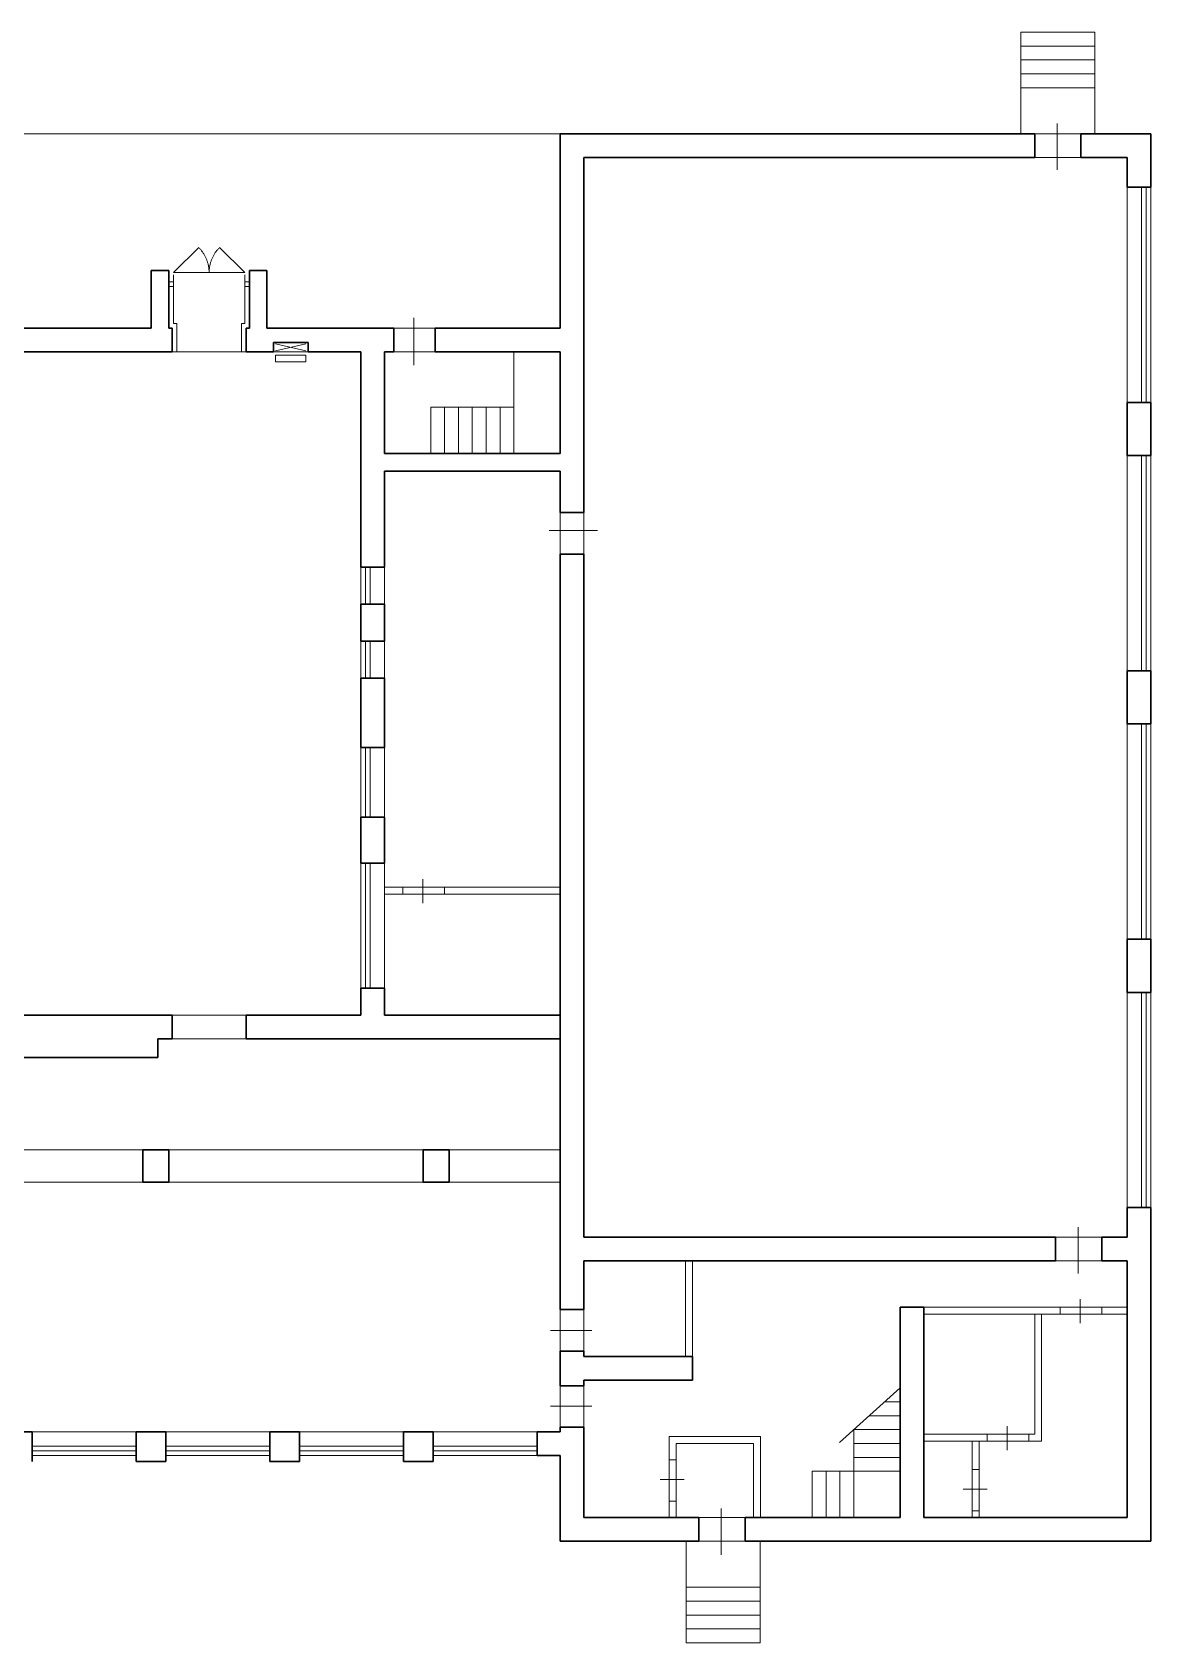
# Model space of a CAD drawing. Header units: metres. Extents: x 10.2 to 70.4, y 20.5 to 55.4.
# Drawn here: x 46.24 to 70.42, y 20.52 to 55.35 of the extents above; entities that cross this region are included whole.
import ezdxf

# ---------------------------------------------------------------- set-up
doc = ezdxf.new("R2010")
doc.units = ezdxf.units.M
doc.header["$MEASUREMENT"] = 0

msp = doc.modelspace()

# ---------------------------------------------------------------- linework, layer by layer
at = {"color": 7, "linetype": 'Continuous', "lineweight": 0}
for p, q in [((67.615, 53.153), (67.615, 55.353)), ((67.615, 55.353), (69.215, 55.353)), ((67.615, 55.053), (69.215, 55.053)), ((69.215, 53.153), (69.215, 55.353)), ((67.615, 54.753), (69.215, 54.753)), ((67.615, 54.453), (69.215, 54.453)), ((67.615, 54.153), (69.215, 54.153)), ((68.404, 53.38), (68.404, 52.38)), ((34.205, 53.153), (57.655, 53.153)), ((67.915, 53.153), (68.915, 53.153)), ((68.915, 52.643), (67.915, 52.643)), ((69.915, 47.348), (69.915, 52.003)), ((70.225, 52.003), (70.225, 47.348)), ((70.325, 52.003), (70.325, 47.348)), ((70.425, 52.003), (70.425, 47.348)), ((49.295, 50.153), (49.839, 50.697)), ((49.85, 50.686), (49.839, 50.697)), ((49.861, 50.674), (49.85, 50.686)), ((49.872, 50.663), (49.861, 50.674)), ((49.882, 50.651), (49.872, 50.663)), ((49.893, 50.638), (49.882, 50.651)), ((49.902, 50.626), (49.893, 50.638)), ((49.912, 50.613), (49.902, 50.626)), ((49.921, 50.6), (49.912, 50.613)), ((49.931, 50.587), (49.921, 50.6)), ((49.939, 50.574), (49.931, 50.587)), ((49.948, 50.561), (49.939, 50.574)), ((49.956, 50.547), (49.948, 50.561)), ((49.964, 50.533), (49.956, 50.547)), ((49.972, 50.519), (49.964, 50.533)), ((49.979, 50.505), (49.972, 50.519)), ((49.987, 50.491), (49.979, 50.505)), ((50.15, 50.505), (50.143, 50.491)), ((50.158, 50.519), (50.15, 50.505)), ((50.165, 50.533), (50.158, 50.519)), ((50.173, 50.547), (50.165, 50.533)), ((50.182, 50.561), (50.173, 50.547)), ((50.19, 50.574), (50.182, 50.561)), ((50.199, 50.587), (50.19, 50.574)), ((50.208, 50.6), (50.199, 50.587)), ((50.218, 50.613), (50.208, 50.6)), ((50.227, 50.626), (50.218, 50.613)), ((50.237, 50.638), (50.227, 50.626)), ((50.247, 50.651), (50.237, 50.638)), ((50.258, 50.663), (50.247, 50.651)), ((50.268, 50.674), (50.258, 50.663)), ((50.279, 50.686), (50.268, 50.674)), ((50.29, 50.697), (50.279, 50.686)), ((50.29, 50.697), (50.835, 50.153)), ((49.993, 50.477), (49.987, 50.491)), ((50, 50.462), (49.993, 50.477)), ((50.006, 50.448), (50, 50.462)), ((50.012, 50.433), (50.006, 50.448)), ((50.018, 50.418), (50.012, 50.433)), ((50.023, 50.403), (50.018, 50.418)), ((50.028, 50.388), (50.023, 50.403)), ((50.033, 50.373), (50.028, 50.388)), ((50.037, 50.357), (50.033, 50.373)), ((50.041, 50.342), (50.037, 50.357)), ((50.045, 50.326), (50.041, 50.342)), ((50.048, 50.311), (50.045, 50.326)), ((50.052, 50.295), (50.048, 50.311)), ((50.054, 50.28), (50.052, 50.295)), ((50.057, 50.264), (50.054, 50.28)), ((50.059, 50.248), (50.057, 50.264)), ((50.061, 50.232), (50.059, 50.248)), ((50.062, 50.217), (50.061, 50.232)), ((50.063, 50.201), (50.062, 50.217)), ((50.064, 50.185), (50.063, 50.201)), ((50.065, 50.169), (50.064, 50.185)), ((50.066, 50.201), (50.065, 50.185)), ((50.065, 50.185), (50.065, 50.169)), ((50.065, 50.153), (50.065, 50.169)), ((50.065, 50.169), (50.065, 50.153)), ((50.067, 50.217), (50.066, 50.201)), ((50.069, 50.232), (50.067, 50.217)), ((50.071, 50.248), (50.069, 50.232)), ((50.073, 50.264), (50.071, 50.248)), ((50.075, 50.28), (50.073, 50.264)), ((50.078, 50.295), (50.075, 50.28)), ((50.081, 50.311), (50.078, 50.295)), ((50.085, 50.326), (50.081, 50.311)), ((50.088, 50.342), (50.085, 50.326)), ((50.092, 50.357), (50.088, 50.342)), ((50.097, 50.373), (50.092, 50.357)), ((50.102, 50.388), (50.097, 50.373)), ((50.107, 50.403), (50.102, 50.388)), ((50.112, 50.418), (50.107, 50.403)), ((50.117, 50.433), (50.112, 50.418)), ((50.123, 50.448), (50.117, 50.433)), ((50.13, 50.462), (50.123, 50.448)), ((50.136, 50.477), (50.13, 50.462)), ((50.143, 50.491), (50.136, 50.477)), ((49.295, 50.153), (50.835, 50.153)), ((54.493, 49.175), (54.493, 48.149)), ((54.055, 48.953), (54.955, 48.953)), ((49.265, 48.443), (50.765, 48.443)), ((51.458, 48.443), (52.208, 48.443)), ((51.502, 48.462), (52.157, 48.611)), ((52.157, 48.462), (51.502, 48.611)), ((54.955, 48.443), (54.055, 48.443)), ((56.655, 48.443), (56.655, 46.243)), ((54.855, 47.243), (56.655, 47.243)), ((54.855, 47.243), (54.855, 46.243)), ((55.155, 47.243), (55.155, 46.243)), ((55.455, 47.243), (55.455, 46.243)), ((55.755, 47.243), (55.755, 46.243)), ((56.055, 47.243), (56.055, 46.243)), ((56.355, 47.243), (56.355, 46.243)), ((69.915, 46.198), (69.915, 41.543)), ((70.225, 46.198), (70.225, 41.543)), ((70.325, 46.198), (70.325, 41.543)), ((70.425, 46.198), (70.425, 41.543)), ((57.655, 44.963), (57.655, 44.063)), ((58.165, 44.063), (58.165, 44.963)), ((57.417, 44.579), (58.463, 44.579)), ((53.445, 43.781), (53.445, 42.981)), ((53.545, 43.781), (53.545, 42.981)), ((53.445, 41.381), (53.445, 42.181)), ((53.545, 41.381), (53.545, 42.181)), ((69.915, 35.738), (69.915, 40.393)), ((70.225, 35.738), (70.225, 40.393)), ((70.325, 35.738), (70.325, 40.393)), ((70.425, 35.738), (70.425, 40.393)), ((53.445, 39.881), (53.445, 38.381)), ((53.545, 39.881), (53.545, 38.381)), ((53.445, 37.381), (53.445, 34.681)), ((53.545, 37.381), (53.545, 34.681)), ((54.687, 37.036), (54.687, 36.517)), ((54.255, 36.863), (55.155, 36.863)), ((55.155, 36.713), (54.255, 36.713)), ((69.915, 34.588), (69.915, 29.933)), ((70.225, 29.933), (70.225, 34.588)), ((70.325, 29.933), (70.325, 34.588)), ((70.425, 29.933), (70.425, 34.588)), ((49.265, 34.093), (50.865, 34.093)), ((49.265, 33.583), (50.865, 33.583)), ((37.075, 31.183), (57.655, 31.183)), ((37.075, 30.483), (57.655, 30.483)), ((68.365, 29.293), (69.365, 29.293)), ((68.852, 28.511), (68.852, 29.511)), ((69.365, 28.783), (68.365, 28.783)), ((68.897, 27.956), (68.897, 27.437)), ((57.655, 27.733), (57.655, 26.833)), ((58.165, 26.833), (58.165, 27.733)), ((68.465, 27.783), (69.365, 27.783)), ((69.365, 27.633), (68.465, 27.633)), ((57.443, 27.277), (58.343, 27.277)), ((57.655, 25.183), (57.655, 26.083)), ((58.165, 26.083), (58.165, 25.183)), ((65.005, 26.033), (63.698, 24.856)), ((57.443, 25.639), (58.343, 25.639)), ((64.338, 25.433), (65.005, 25.433)), ((64.671, 25.733), (65.005, 25.733)), ((48.49, 25.083), (46.24, 25.083)), ((51.38, 25.083), (49.13, 25.083)), ((54.27, 25.083), (52.02, 25.083)), ((57.16, 25.083), (54.91, 25.083)), ((64.005, 25.133), (65.005, 25.133)), ((64.005, 25.133), (64.005, 23.233)), ((67.317, 25.206), (67.317, 24.687)), ((46.24, 24.773), (48.49, 24.773)), ((49.13, 24.773), (51.38, 24.773)), ((52.02, 24.773), (54.27, 24.773)), ((54.91, 24.773), (57.16, 24.773)), ((64.005, 24.833), (65.005, 24.833)), ((66.885, 25.033), (67.785, 25.033)), ((67.785, 24.883), (66.885, 24.883)), ((46.24, 24.673), (48.49, 24.673)), ((46.24, 24.573), (48.49, 24.573)), ((49.13, 24.673), (51.38, 24.673)), ((49.13, 24.573), (51.38, 24.573)), ((52.02, 24.673), (54.27, 24.673)), ((52.02, 24.573), (54.27, 24.573)), ((54.91, 24.673), (57.16, 24.673)), ((54.91, 24.573), (57.16, 24.573)), ((60.015, 23.583), (60.015, 24.483)), ((60.165, 24.483), (60.165, 23.583)), ((64.005, 24.533), (65.005, 24.533)), ((60.338, 24.051), (59.819, 24.051)), ((63.105, 24.233), (63.105, 23.233)), ((63.105, 24.233), (65.005, 24.233)), ((63.405, 24.233), (63.405, 23.233)), ((63.705, 24.233), (63.705, 23.233)), ((66.565, 23.374), (66.565, 24.274)), ((66.715, 24.274), (66.715, 23.374)), ((66.888, 23.842), (66.369, 23.842)), ((61.135, 23.426), (61.135, 22.426)), ((60.655, 23.233), (61.655, 23.233)), ((60.378, 22.723), (60.378, 20.523)), ((61.655, 22.723), (60.655, 22.723)), ((61.978, 22.723), (61.978, 20.523)), ((60.378, 21.723), (61.978, 21.723)), ((60.378, 21.423), (61.978, 21.423)), ((60.378, 21.123), (61.978, 21.123)), ((60.378, 20.823), (61.978, 20.823)), ((60.378, 20.523), (61.978, 20.523))]:
    msp.add_line(p, q, dxfattribs=at)
at = {"color": 7, "linetype": 'Continuous', "lineweight": 30}
for p, q in [((57.655, 53.153), (67.915, 53.153)), ((57.655, 53.153), (57.655, 48.953)), ((67.915, 53.153), (67.915, 52.643)), ((68.915, 53.153), (68.915, 52.643)), ((68.915, 53.153), (70.425, 53.153)), ((70.425, 53.153), (70.425, 52.003)), ((58.165, 52.643), (58.165, 44.963)), ((58.165, 52.643), (67.915, 52.643)), ((68.915, 52.643), (69.915, 52.643)), ((69.915, 52.643), (69.915, 52.003)), ((69.915, 52.003), (70.425, 52.003)), ((48.815, 50.203), (49.195, 50.203)), ((48.815, 48.953), (48.815, 50.203)), ((49.195, 48.953), (49.195, 50.203)), ((50.935, 48.953), (50.935, 50.203)), ((50.935, 50.203), (51.315, 50.203)), ((51.315, 48.953), (51.315, 50.203)), ((39.525, 48.953), (48.815, 48.953)), ((49.195, 48.953), (49.265, 48.953)), ((49.265, 48.443), (49.265, 48.953)), ((50.935, 48.953), (50.865, 48.953)), ((50.865, 48.443), (50.865, 48.953)), ((51.315, 48.953), (54.055, 48.953)), ((54.055, 48.953), (54.055, 48.443)), ((54.955, 48.953), (54.955, 48.443)), ((54.955, 48.953), (57.655, 48.953)), ((41.175, 48.443), (49.265, 48.443)), ((50.865, 48.443), (51.458, 48.443)), ((51.458, 48.643), (51.458, 48.443)), ((51.458, 48.643), (52.208, 48.643)), ((52.208, 48.643), (52.208, 48.443)), ((52.208, 48.443), (53.345, 48.443)), ((53.345, 48.443), (53.345, 43.781)), ((53.855, 48.443), (53.855, 46.243)), ((53.855, 48.443), (54.055, 48.443)), ((54.955, 48.443), (57.655, 48.443)), ((57.655, 48.443), (57.655, 46.243)), ((69.915, 47.348), (70.425, 47.348)), ((69.915, 47.348), (69.915, 46.198)), ((70.425, 47.348), (70.425, 46.198)), ((53.855, 46.243), (57.655, 46.243)), ((69.915, 46.198), (70.425, 46.198)), ((53.855, 45.863), (57.655, 45.863)), ((53.855, 45.863), (53.855, 43.781)), ((57.655, 45.863), (57.655, 44.963)), ((57.655, 44.963), (58.165, 44.963)), ((57.655, 44.063), (58.165, 44.063)), ((57.655, 44.063), (57.655, 27.733)), ((58.165, 44.063), (58.165, 29.293)), ((53.345, 43.781), (53.855, 43.781)), ((53.345, 42.981), (53.855, 42.981)), ((53.345, 42.981), (53.345, 42.181)), ((53.855, 42.981), (53.855, 42.181)), ((53.345, 42.181), (53.855, 42.181)), ((70.425, 41.543), (69.915, 41.543)), ((69.915, 41.543), (69.915, 40.393)), ((70.425, 41.543), (70.425, 40.393)), ((53.345, 41.381), (53.855, 41.381)), ((53.345, 41.381), (53.345, 39.881)), ((53.855, 41.381), (53.855, 39.881)), ((70.425, 40.393), (69.915, 40.393)), ((53.345, 39.881), (53.855, 39.881)), ((53.345, 38.381), (53.855, 38.381)), ((53.345, 38.381), (53.345, 37.381)), ((53.855, 38.381), (53.855, 37.381)), ((53.345, 37.381), (53.855, 37.381)), ((69.915, 35.738), (70.425, 35.738)), ((69.915, 34.588), (69.915, 35.738)), ((70.425, 34.588), (70.425, 35.738)), ((53.345, 34.681), (53.345, 34.093)), ((53.345, 34.681), (53.855, 34.681)), ((53.855, 34.681), (53.855, 34.093)), ((69.915, 34.588), (70.425, 34.588)), ((39.145, 34.093), (49.265, 34.093)), ((49.265, 34.093), (49.265, 33.583)), ((50.865, 34.093), (50.865, 33.583)), ((50.865, 34.093), (53.345, 34.093)), ((53.855, 34.093), (57.655, 34.093)), ((48.955, 33.583), (48.955, 33.183)), ((48.955, 33.583), (49.265, 33.583)), ((50.865, 33.583), (57.655, 33.583)), ((43.155, 33.183), (48.955, 33.183)), ((48.635, 31.183), (49.195, 31.183)), ((48.635, 31.183), (48.635, 30.483)), ((49.195, 31.183), (49.195, 30.483)), ((54.695, 31.183), (55.255, 31.183)), ((54.695, 31.183), (54.695, 30.483)), ((55.255, 31.183), (55.255, 30.483)), ((48.635, 30.483), (49.195, 30.483)), ((54.695, 30.483), (55.255, 30.483)), ((69.915, 29.933), (69.915, 29.293)), ((69.915, 29.933), (70.425, 29.933)), ((70.425, 29.933), (70.425, 22.723)), ((58.165, 29.293), (68.365, 29.293)), ((68.365, 28.783), (68.365, 29.293)), ((69.365, 28.783), (69.365, 29.293)), ((69.365, 29.293), (69.915, 29.293)), ((58.165, 28.783), (68.365, 28.783)), ((58.165, 28.783), (58.165, 27.733)), ((69.365, 28.783), (69.915, 28.783)), ((69.915, 28.783), (69.915, 23.233)), ((57.655, 27.733), (58.165, 27.733)), ((65.005, 27.783), (65.005, 23.233)), ((65.515, 27.783), (65.005, 27.783)), ((65.515, 27.783), (65.515, 23.233)), ((57.655, 26.833), (58.165, 26.833)), ((57.655, 26.833), (57.655, 26.083)), ((58.165, 26.713), (58.165, 26.833)), ((58.165, 26.713), (60.515, 26.713)), ((60.515, 26.713), (60.515, 26.203)), ((58.165, 26.203), (60.515, 26.203)), ((58.165, 26.203), (58.165, 26.083)), ((57.655, 26.083), (58.165, 26.083)), ((45.6, 25.083), (46.24, 25.083)), ((46.24, 25.083), (46.24, 24.443)), ((48.49, 25.083), (48.49, 24.443)), ((49.13, 25.083), (48.49, 25.083)), ((49.13, 25.083), (49.13, 24.443)), ((51.38, 25.083), (51.38, 24.443)), ((52.02, 25.083), (51.38, 25.083)), ((52.02, 25.083), (52.02, 24.443)), ((54.27, 25.083), (54.27, 24.443)), ((54.91, 25.083), (54.27, 25.083)), ((54.91, 25.083), (54.91, 24.443)), ((57.16, 25.083), (57.655, 25.083)), ((57.16, 25.083), (57.16, 24.573)), ((57.655, 25.183), (58.165, 25.183)), ((57.655, 25.183), (57.655, 25.083)), ((58.165, 25.183), (58.165, 23.233)), ((49.13, 24.443), (48.49, 24.443)), ((52.02, 24.443), (51.38, 24.443)), ((54.91, 24.443), (54.27, 24.443)), ((57.16, 24.573), (57.655, 24.573)), ((57.655, 24.573), (57.655, 22.723)), ((58.165, 23.233), (60.655, 23.233)), ((60.655, 23.233), (60.655, 22.723)), ((61.655, 23.233), (61.655, 22.723)), ((61.655, 23.233), (65.005, 23.233)), ((65.515, 23.233), (69.915, 23.233)), ((57.655, 22.723), (60.655, 22.723)), ((61.655, 22.723), (70.425, 22.723))]:
    msp.add_line(p, q, dxfattribs=at)
at = {"color": 7, "linetype": 'Continuous', "lineweight": 0, "extrusion": (2e-16, 0.070319, 0.997525)}
for p, q in [((49.195, 49.955, -3.521), (49.295, 49.955, -3.521)), ((49.195, 49.855, -3.514), (49.195, 49.955, -3.521)), ((49.295, 49.855, -3.514), (49.195, 49.855, -3.514)), ((49.295, 49.955, -3.521), (49.295, 49.855, -3.514)), ((50.835, 49.955, -3.521), (50.935, 49.955, -3.521)), ((50.835, 49.855, -3.514), (50.835, 49.955, -3.521)), ((50.935, 49.855, -3.514), (50.835, 49.855, -3.514)), ((50.935, 49.955, -3.521), (50.935, 49.855, -3.514)), ((51.502, 48.37, -3.41), (52.157, 48.37, -3.41)), ((51.502, 48.223, -3.399), (51.502, 48.37, -3.41)), ((52.157, 48.223, -3.399), (51.502, 48.223, -3.399)), ((52.157, 48.37, -3.41), (52.157, 48.223, -3.399))]:
    msp.add_line(p, q, dxfattribs=at)
at = {"color": 7, "linetype": 'Continuous', "lineweight": 13}
for p, q in [((49.295, 49.053), (49.295, 50.103)), ((50.835, 49.053), (50.835, 50.103)), ((49.295, 49.053), (49.365, 49.053)), ((49.365, 49.053), (49.365, 48.443)), ((50.765, 49.053), (50.765, 48.443)), ((50.835, 49.053), (50.765, 49.053)), ((49.265, 48.443), (49.365, 48.443)), ((50.865, 48.443), (50.765, 48.443)), ((53.345, 43.781), (53.345, 42.981)), ((53.855, 42.981), (53.855, 43.781)), ((53.345, 41.381), (53.345, 42.181)), ((53.855, 42.181), (53.855, 41.381)), ((53.345, 39.881), (53.345, 38.381)), ((53.855, 38.381), (53.855, 39.881)), ((53.345, 37.381), (53.345, 34.681)), ((53.855, 34.681), (53.855, 37.381)), ((53.855, 36.863), (54.255, 36.863)), ((53.855, 36.713), (54.255, 36.713)), ((54.255, 36.863), (54.255, 36.713)), ((55.155, 36.863), (55.155, 36.713)), ((55.155, 36.863), (57.655, 36.863)), ((55.155, 36.713), (57.655, 36.713)), ((60.365, 26.713), (60.365, 28.783)), ((60.515, 26.713), (60.515, 28.783)), ((65.515, 27.783), (68.465, 27.783)), ((65.515, 27.633), (68.465, 27.633)), ((67.915, 27.633), (67.915, 25.033)), ((68.065, 27.633), (68.065, 24.883)), ((68.465, 27.783), (68.465, 27.633)), ((69.365, 27.783), (69.365, 27.633)), ((69.365, 27.783), (69.915, 27.783)), ((69.365, 27.633), (69.915, 27.633)), ((60.015, 24.983), (60.015, 24.483)), ((60.015, 24.983), (61.985, 24.983)), ((60.165, 24.833), (61.835, 24.833)), ((60.165, 24.833), (60.165, 24.483)), ((61.835, 24.833), (61.835, 23.233)), ((61.985, 24.983), (61.985, 23.233)), ((65.515, 25.033), (66.885, 25.033)), ((65.515, 24.883), (66.885, 24.883)), ((66.565, 24.883), (66.565, 24.274)), ((66.715, 24.883), (66.715, 24.274)), ((66.885, 25.033), (66.885, 24.883)), ((67.785, 25.033), (67.785, 24.883)), ((67.785, 25.033), (67.915, 25.033)), ((67.785, 24.883), (68.065, 24.883)), ((60.165, 24.483), (60.015, 24.483)), ((66.715, 24.274), (66.565, 24.274)), ((60.165, 23.583), (60.015, 23.583)), ((60.015, 23.583), (60.015, 23.233)), ((60.165, 23.583), (60.165, 23.233)), ((66.715, 23.374), (66.565, 23.374)), ((66.565, 23.374), (66.565, 23.233)), ((66.715, 23.374), (66.715, 23.233))]:
    msp.add_line(p, q, dxfattribs=at)

doc.saveas('drawing.dxf')
